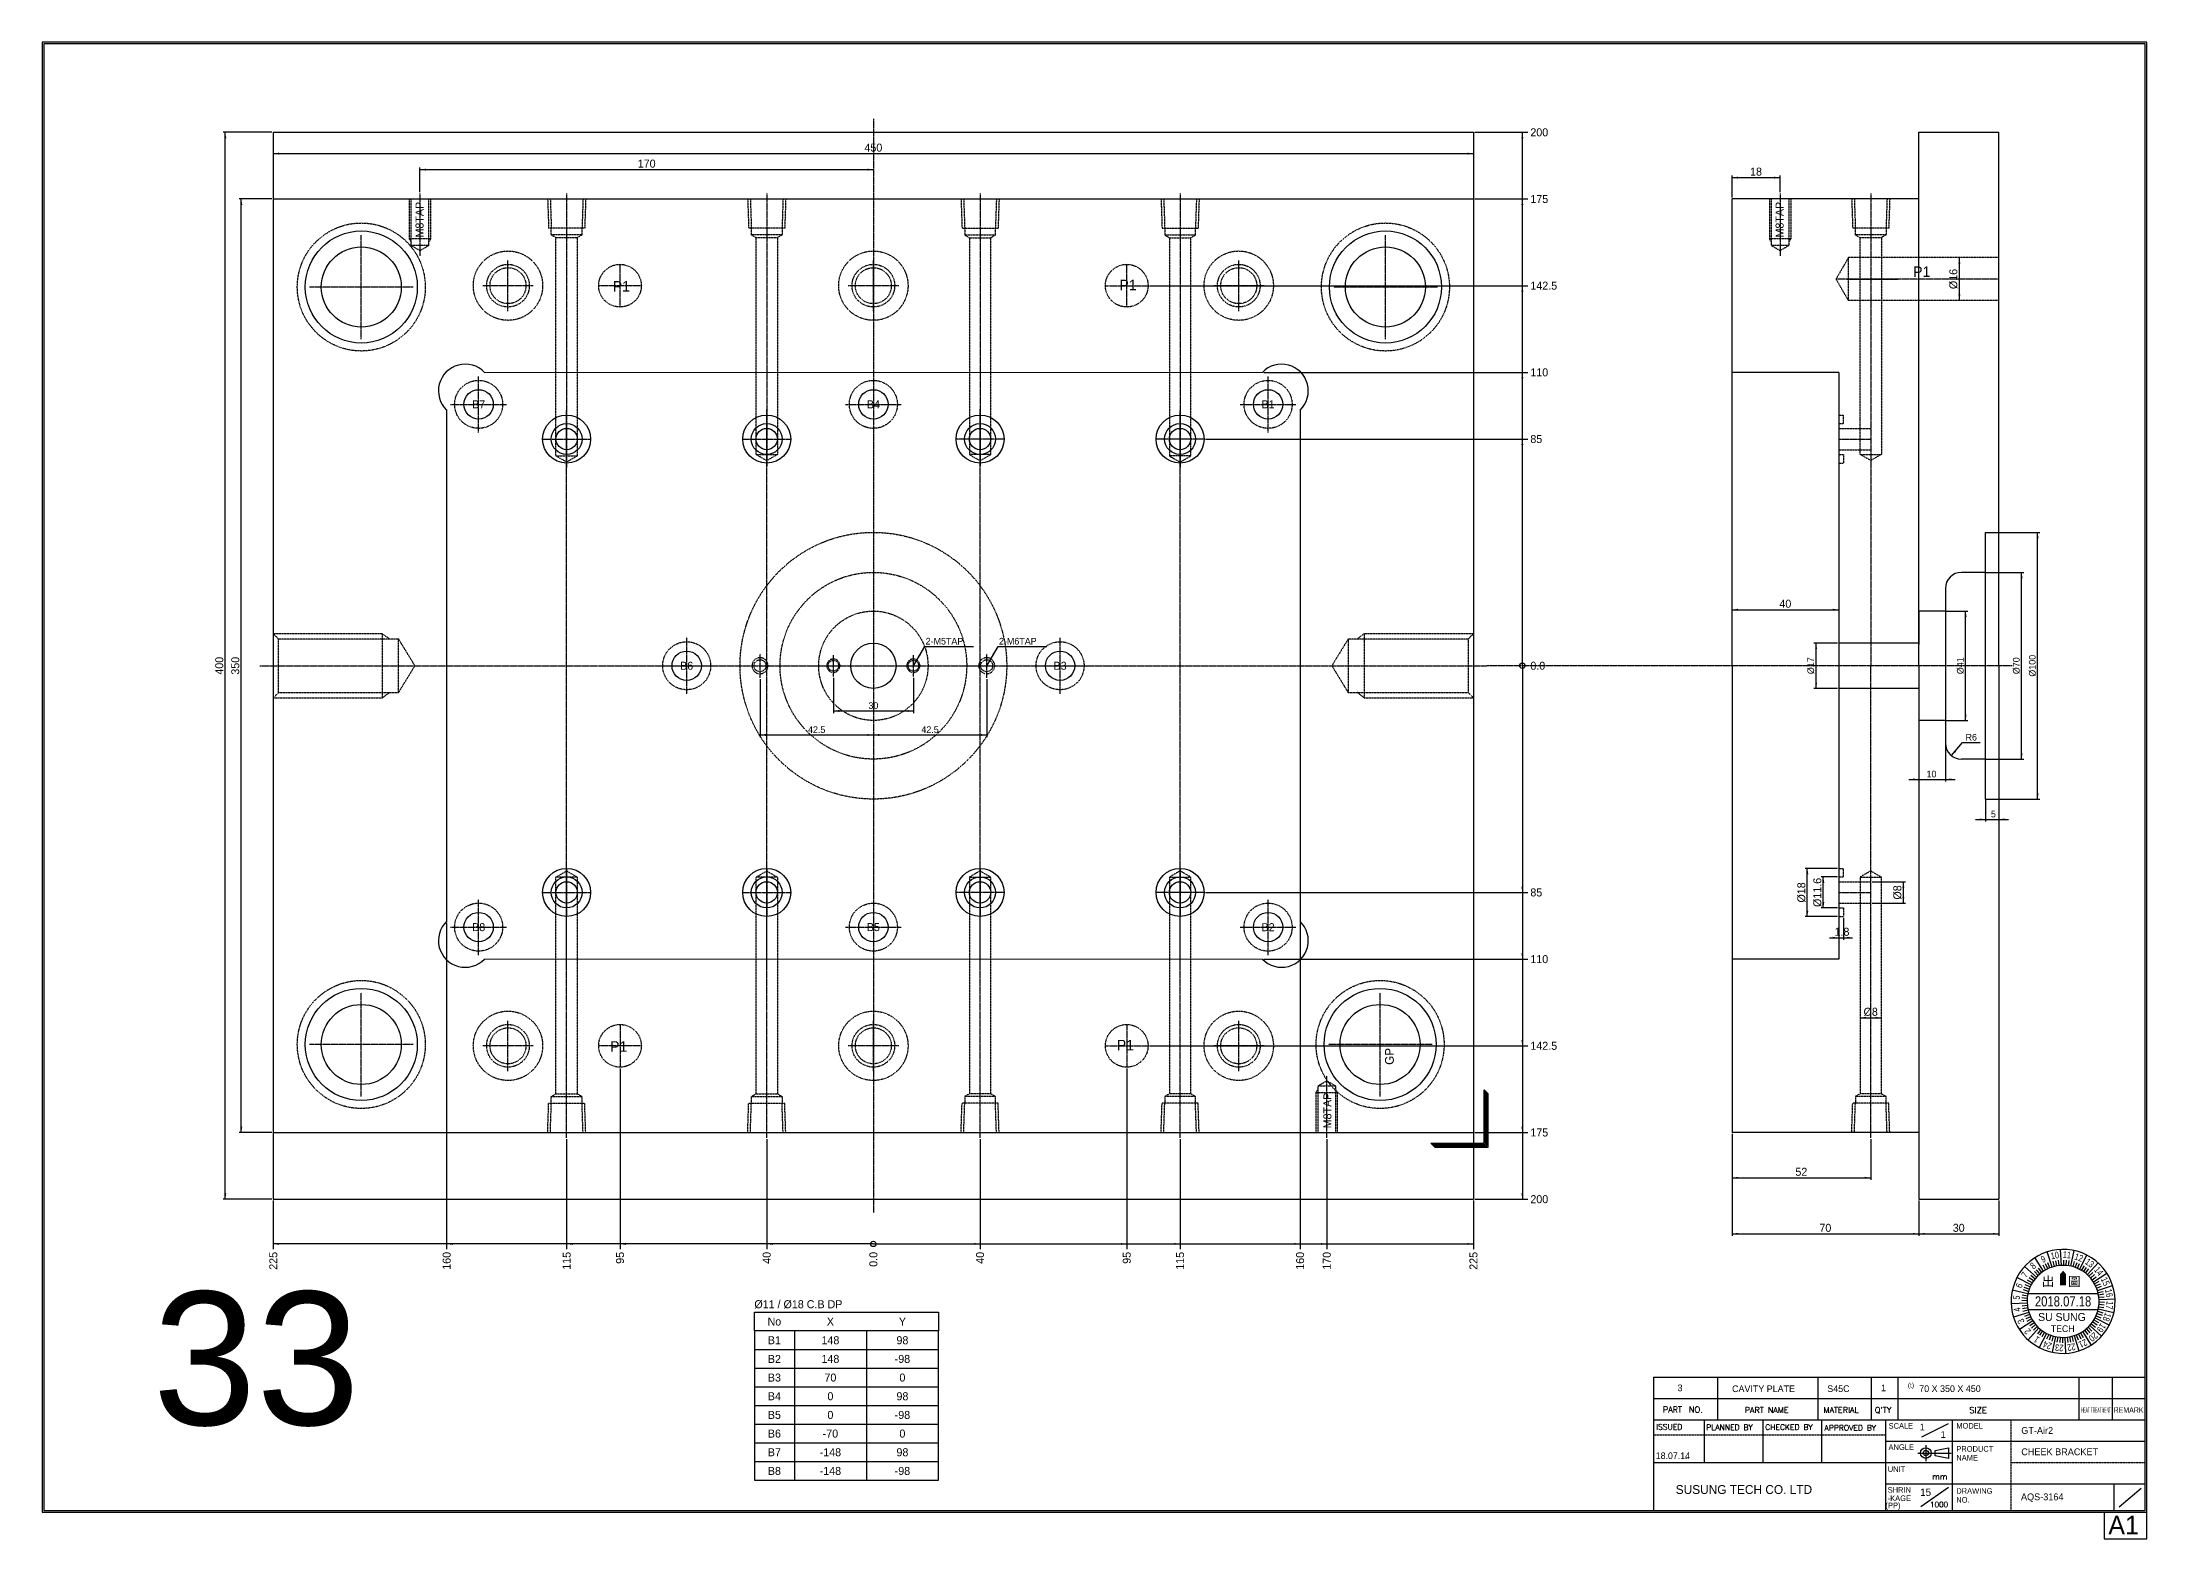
# Model space of a CAD drawing. Header units: millimetres. Extents: x 84 to 2539, y 150 to 1707.
# Drawn here: x 84 to 873, y 219 to 780 of the extents above; entities that cross this region are included whole.
import ezdxf
from ezdxf.enums import TextEntityAlignment as Align

# ---------------------------------------------------------------- set-up
doc = ezdxf.new("R2010")
doc.units = ezdxf.units.MM
doc.header["$LTSCALE"] = 0.3
for name, pattern in [('CEN10', [1.36, 1, -0.13, 0.1, -0.13]), ('CEN20', [2.36, 2, -0.13, 0.1, -0.13]), ('DOT2', [0.125, 0, -0.125]), ('HID2', [0.3, 0.2, -0.1]), ('HID3', [0.43, 0.3, -0.13])]:
    doc.linetypes.add(name, pattern=pattern)
for name, color, linetype in [('1', 30, 'CEN10'), ('2', 43, 'HID3'), ('4', 133, 'Continuous'), ('5', 3, 'Continuous'), ('6', 252, 'Continuous'), ('ARROW', 254, 'Continuous'), ('base', 133, 'Continuous'), ('CB', 133, 'Continuous'), ('DIMENSION', 255, 'Continuous'), ('DIMLINE', 251, 'Continuous'), ('L1', 31, 'Continuous'), ('TABLE', 252, 'Continuous'), ('TABLE-N', 255, 'Continuous'), ('TABLE-T', 255, 'Continuous'), ('TAP-PH', 43, 'HID2'), ('TAP-S', 43, 'HID2'), ('TEXT', 133, 'Continuous'), ('WLINE', 105, 'HID3'), ('WTANK-P', 43, 'Continuous')]:
    doc.layers.add(name, color=color, linetype=linetype)
doc.layers.add('외형선', color=4, linetype='Continuous', lineweight=50)
doc.styles.add('BIGFONT', font='romank', dxfattribs={"bigfont": 'bigfont'})
doc.styles.add('HAN', font='ROMANK', dxfattribs={"bigfont": 'tbhan'})
doc.styles.add('K', font='romank.shx', dxfattribs={"bigfont": 'ciwhhs.shx'})
doc.styles.add('KK', font='')
doc.styles.add('ROMANS', font='romans')
doc.styles.get("Standard").update_dxf_attribs({"font": 'arial.ttf'})
doc.styles.add('USER1', font='ROMANK.shx')
doc.styles.add('돋움', font='', dxfattribs={"width": 0.85})
doc.styles.get('KK').set_extended_font_data('Gulim')
doc.styles.get('돋움').set_extended_font_data('Dotum')

# ---------------------------------------------------------------- blocks, each defined once
blk = doc.blocks.new('bicon')
at = {"color": 0}
for p, q in [((4, 16), (4, -4)), ((4, 16), (5.5, 14.5)), ((4.5, 15.5), (4.5, -4.5)), ((5, 15), (5, -5)), ((5.5, 14.5), (5.5, -5.5)), ((4, -4), (-16, -4)), ((-16, -4), (-14.5, -5.5)), ((4.5, -4.5), (-15.5, -4.5)), ((5, -5), (-15, -5)), ((5.5, -5.5), (-14.5, -5.5))]:
    blk.add_line(p, q, dxfattribs=at)
blk = doc.blocks.new('karrow')
at = {"layer": 'ARROW'}
blk.add_hatch(color=256, dxfattribs=at).paths.add_polyline_path([(-1, 0.17), (-1, -0.17), (0, 0)])
blk = doc.blocks.new('ST-A1')
at = {"layer": 'L1'}
for p, q in [((788.6, 550.6), (-0.6, 550.6)), ((-0.6, 550.6), (-0.6, -0.6)), ((788, 550), (0, 550)), ((0, 550), (0, 0)), ((788, 0), (788, 550)), ((788.6, -10.6), (788.6, 550.6)), ((603.6, 50), (788, 50)), ((603.6, 50), (603.6, 0)), ((627.6, 50), (627.6, 34.3)), ((665.23, 50), (665.23, 34.3)), ((685.23, 50), (685.23, 34.3)), ((695.23, 50), (695.23, 34.3)), ((763.12, 50), (763.12, 34)), ((775.6, 50), (775.6, 34)), ((788, 0), (788, 50)), ((603.6, 42), (788, 42)), ((603.6, 34), (788, 34)), ((622.6, 34), (622.6, 18)), ((644.6, 34), (644.6, 18)), ((666.6, 34), (666.6, 18)), ((690.6, 34), (690.6, 0)), ((714.1, 32.5), (704.1, 27.5)), ((715.6, 34), (715.6, 0)), ((690.6, 26), (788, 26)), ((690.6, 26), (788, 26)), ((705.73, 24.59), (705.73, 18.59)), ((603.6, 18), (690.6, 18)), ((690.6, 18), (715.6, 18)), ((702.73, 21.59), (715.23, 21.59)), ((709.23, 22.59), (714.23, 23.59)), ((709.23, 20.59), (709.23, 22.59)), ((714.23, 19.59), (709.23, 20.59)), ((714.23, 23.59), (714.23, 19.59)), ((690.6, 10), (788, 10)), ((714.16, 8.72), (703.89, 1.44)), ((776.26, 10), (776.26, 0)), ((778.19, 1.42), (786.41, 8.43)), ((0, 0), (788, 0)), ((603.6, 0), (788, 0)), ((-0.6, -0.6), (788.6, -0.6)), ((772.56, -0.6), (772.56, -10.6)), ((772.56, -10.6), (788.6, -10.6))]:
    blk.add_line(p, q, dxfattribs=at)
at = {"layer": 'L1', "linetype": 'DOT2'}
for p, q in [((737.6, 34), (737.6, 0)), ((603.6, 28.41), (690.6, 28.41)), ((737.6, 18), (788, 18))]:
    blk.add_line(p, q, dxfattribs=at)
at = {"layer": 'L1'}
for radius in [2, 1]:
    blk.add_circle((705.73, 21.59), radius, dxfattribs=at)
for s, height, style, p in [('ISSUED', 2.09, 'ROMANS', (604.57, 30.35)), ('PART', 2.195, 'ROMANS', (607.14, 36.79)), ('NO.', 2.31, 'ROMANS', (616.8, 36.74)), ('PLANNED BY', 2.09, 'ROMANS', (623.36, 30.18)), ('PART NAME', 2.195, 'ROMANS', (637.81, 36.61)), ('CHECKED BY', 2.09, 'ROMANS', (645.47, 30.26)), ('MATERIAL', 2.195, 'ROMANS', (667.32, 36.63)), ('APPROVED BY', 2.09, 'ROMANS', (667.7, 30.01)), ("Q'TY", 2.195, 'ROMANS', (686.59, 36.62)), ('SCALE', 2.1, 'USER1', (691.75, 30.73)), ('MODEL', 2.1, 'USER1', (717.13, 30.78)), ('SIZE', 2.31, 'ROMANS', (721.98, 36.52)), ('ANGLE', 2.1, 'USER1', (691.72, 22.77)), ('PRODUCT', 2.1, 'USER1', (717.14, 22.1)), ('UNIT', 2.1, 'USER1', (691.42, 14.53)), ('NAME', 2.1, 'USER1', (717.14, 18.79)), ('SHRIN', 2.1, 'USER1', (691.42, 6.71)), ('mm', 2.2, 'ROMANS', (708.14, 11.66)), ('DRAWING', 2.1, 'USER1', (717.13, 6.32)), ('-KAGE', 2.1, 'USER1', (691.42, 3.59)), ('1000', 2, 'ROMANS', (707.24, 1.27)), ('NO.', 2.1, 'USER1', (717.13, 3)), ('A1', 7, 'USER1', (774.16, -8.93))]:
    blk.add_text(s, height=height, dxfattribs=dict(at, style=style)).set_placement(p)
at = {"layer": 'L1', "style": 'USER1'}
for s, width, p, p2 in [('HEAT TREATMENT', 0.404601, (763.92, 36.68), (775.13, 36.68)), ('REMARK', 0.926236, (776.13, 36.68), (787.34, 36.68))]:
    blk.add_text(s, height=2.1, dxfattribs=dict(at, width=width)).set_placement(p, p2, align=Align.FIT)
at = {"layer": 'L1', "width": 2.57645}
blk.add_text('    .  .', height=2, dxfattribs=at).set_placement((600.93, 19.3), (616.93, 19.3), align=Align.FIT)
blk = doc.blocks.new('CGN')
at = {"layer": '4'}
for p, q in [((-7.3, 5.35), (-10.55, 10.4)), ((-5.76, 6.21), (-6.61, 8.02)), ((-4.12, 6.86), (-5.94, 12.57)), ((-4.95, 6.56), (-5.68, 8.42)), ((-3.27, 7.1), (-3.75, 9.04)), ((-2.4, 7.28), (-2.76, 9.25)), ((-1.53, 7.41), (-1.75, 9.4)), ((-0.65, 7.48), (-0.94, 13.48)), ((0.24, 7.5), (0.27, 9.5)), ((1.12, 7.45), (1.28, 9.45)), ((2, 7.35), (2.29, 9.33)), ((2.86, 7.19), (4.14, 13.06)), ((3.72, 6.98), (4.27, 8.9)), ((4.56, 6.71), (5.24, 8.59)), ((5.38, 6.38), (6.18, 8.21)), ((6.18, 6), (8.93, 11.34)), ((9.08, 3.99), (13.11, 8.43)), ((-12, 0.18), (-17.34, 2.93)), ((-9.99, 3.08), (-14.43, 7.11)), ((-12.38, -0.62), (-14.21, 0.18)), ((-11.57, 0.95), (-13.29, 1.98)), ((-11.09, 1.69), (-12.74, 2.83)), ((-10.57, 2.4), (-12.13, 3.65)), ((-9.38, 3.71), (-10.77, 5.15)), ((-8.72, 4.3), (-10.01, 5.83)), ((-8.03, 4.85), (-9.22, 6.46)), ((-6.54, 5.81), (-7.51, 7.56)), ((6.95, 5.57), (7.98, 7.29)), ((7.69, 5.09), (8.83, 6.74)), ((8.4, 4.57), (9.65, 6.13)), ((9.71, 3.38), (11.15, 4.77)), ((10.3, 2.72), (11.83, 4.01)), ((10.85, 2.03), (12.46, 3.22)), ((11.35, 1.3), (16.4, 4.55)), ((11.81, 0.54), (13.56, 1.51)), ((12.21, -0.24), (14.02, 0.61)), ((-13.48, -6.65), (-19.48, -6.94)), ((-13.19, -3.14), (-19.06, -1.86)), ((-13.5, -5.76), (-15.5, -5.73)), ((-13.45, -4.88), (-15.45, -4.72)), ((-13.41, -7.53), (-15.4, -7.75)), ((-13.35, -4), (-15.33, -3.71)), ((-12.98, -2.28), (-14.9, -1.73)), ((-12.71, -1.44), (-14.59, -0.76)), ((-12.89, -3), (12.89, -3)), ((12.56, -1.05), (14.42, -0.32)), ((12.86, -1.88), (18.57, -0.06)), ((13.1, -2.73), (15.04, -2.25)), ((13.28, -3.6), (15.25, -3.24)), ((13.41, -4.47), (15.4, -4.25)), ((13.45, -7.12), (15.45, -7.28)), ((13.48, -5.35), (19.48, -5.06)), ((13.5, -6.24), (15.5, -6.27)), ((-12.86, -10.12), (-18.57, -11.94)), ((-11.35, -13.3), (-16.4, -16.55)), ((-13.28, -8.4), (-15.25, -8.76)), ((-13.1, -9.27), (-15.04, -9.75)), ((-12.56, -10.95), (-14.42, -11.68)), ((-12.21, -11.76), (-14.02, -12.61)), ((-11.81, -12.54), (-13.56, -13.51)), ((-12.89, -9), (12.89, -9)), ((-10.85, -14.03), (-12.46, -15.22)), ((-10.3, -14.72), (-11.83, -16.01)), ((-9.71, -15.38), (-11.15, -16.77)), ((9.38, -15.71), (10.77, -17.15)), ((9.99, -15.08), (14.43, -19.11)), ((10.57, -14.4), (12.13, -15.65)), ((11.09, -13.69), (12.74, -14.83)), ((11.57, -12.95), (13.29, -13.98)), ((12, -12.18), (17.34, -14.93)), ((12.38, -11.38), (14.21, -12.18)), ((12.71, -10.56), (14.59, -11.24)), ((12.98, -9.72), (14.9, -10.27)), ((13.19, -8.86), (19.06, -10.14)), ((13.35, -8), (15.33, -8.29)), ((-9.08, -15.99), (-13.11, -20.43)), ((-8.4, -16.57), (-9.65, -18.13)), ((-6.18, -18), (-8.93, -23.34)), ((-7.69, -17.09), (-8.83, -18.74)), ((-6.95, -17.57), (-7.98, -19.29)), ((-5.38, -18.38), (-6.18, -20.21)), ((-4.56, -18.71), (-5.24, -20.59)), ((-3.72, -18.98), (-4.27, -20.9)), ((-2.86, -19.19), (-4.14, -25.06)), ((-2, -19.35), (-2.29, -21.33)), ((-1.12, -19.45), (-1.28, -21.45)), ((-0.24, -19.5), (-0.27, -21.5)), ((0.65, -19.48), (0.94, -25.48)), ((1.53, -19.41), (1.75, -21.4)), ((2.4, -19.28), (2.76, -21.25)), ((3.27, -19.1), (3.75, -21.04)), ((4.12, -18.86), (5.94, -24.57)), ((4.95, -18.56), (5.68, -20.42)), ((5.76, -18.21), (6.61, -20.02)), ((6.54, -17.81), (7.51, -19.56)), ((7.3, -17.35), (10.55, -22.4)), ((8.03, -16.85), (9.22, -18.46)), ((8.72, -16.3), (10.01, -17.83))]:
    blk.add_line(p, q, dxfattribs=at)
blk.add_lwpolyline([(0, 0, 2.2, 2.2, 0), (0, 2.75, 4.65, 0, 0), (0, 5.5, 0, 0, 0)], format="xyseb", dxfattribs=at)
at = {"layer": 'DIMLINE'}
for radius, start, end in [(19.5, 332.75, 152.75), (19.5, 152.75, 332.75), (13.5, 152.75, 332.75), (13.5, 332.75, 152.75)]:
    blk.add_arc((0, -6), radius, start, end, dxfattribs=at)
at = {"layer": '2', "style": 'KK'}
for s, height, p in [('出    圖', 3.5, (-8.02, 1.47)), ('SU SUNG', 3, (-9.38, -11.87)), ('TECH', 2.5, (-4.61, -16.26))]:
    blk.add_text(s, height=height, dxfattribs=at).set_placement(p, align=Align.MIDDLE_LEFT)
at = {"layer": '4', "style": '돋움', "width": 0.85}
for s, rotation, p in [('8', 40.25, (-11.31, 7.36)), ('9', 25.25, (-7.46, 9.83)), ('10', 10.25, (-3.11, 11.22)), ('11', 355.25, (1.45, 11.44)), ('12', 340.25, (5.91, 10.47)), ('13', 325.25, (9.97, 8.38)), ('6', 70.25, (-16.47, -0.09)), ('7', 55.25, (-14.38, 3.97)), ('14', 310.25, (13.36, 5.31)), ('15', 295.25, (15.83, 1.46)), ('5', 85.25, (-17.44, -4.55)), ('16', 280.25, (17.22, -2.89)), ('17', 265.25, (17.44, -7.45)), ('4', 100.25, (-17.22, -9.11)), ('3', 115.25, (-15.83, -13.46)), ('19', 235.25, (14.38, -15.97)), ('18', 250.25, (16.47, -11.91)), ('2', 130.25, (-13.36, -17.31)), ('1', 145.25, (-9.97, -20.38)), ('24', 160.25, (-5.91, -22.47)), ('23', 175.25, (-1.45, -23.44)), ('22', 190.25, (3.11, -23.22)), ('21', 205.25, (7.46, -21.83)), ('20', 220.25, (11.31, -19.36))]:
    blk.add_text(s, height=2.5, rotation=rotation, dxfattribs=at).set_placement(p, align=Align.MIDDLE)
at = {"layer": '6', "style": '돋움', "width": 0.85}
blk.add_text('2018.07.18', height=3.8, dxfattribs=at).set_placement((0, -6), align=Align.MIDDLE)

msp = doc.modelspace()

# ---------------------------------------------------------------- linework, layer by layer
at = {"layer": '1'}
for p, q in [((300.36, 681.03), (300.36, 697.03)), ((490.36, 681.03), (490.36, 697.03)), ((308.36, 689.03), (292.36, 689.03)), ((482.36, 689.03), (498.36, 689.03)), ((817.31, 691.53), (756.31, 691.53)), ((757.31, 631.53), (769.31, 631.53)), ((757.31, 461.53), (769.31, 461.53)), ((300.36, 412.03), (300.36, 396.03)), ((490.36, 412.03), (490.36, 396.03)), ((308.36, 404.03), (292.36, 404.03)), ((482.36, 404.03), (498.36, 404.03))]:
    msp.add_line(p, q, dxfattribs=at)
at = {"layer": '2'}
for p, q in [((760.93, 699.53), (756.31, 691.53)), ((817.31, 699.53), (760.93, 699.53)), ((760.93, 683.53), (760.93, 699.53)), ((760.93, 683.53), (756.31, 691.53)), ((817.31, 683.53), (760.93, 683.53))]:
    msp.add_line(p, q, dxfattribs=at)
for centre, radius in [((258.36, 689.03), 13), ((300.36, 689.03), 8), ((395.36, 689.03), 13), ((490.36, 689.03), 8), ((532.36, 689.03), 13), ((395.36, 546.53), 50), ((395.36, 546.53), 35), ((395.36, 546.53), 20.5), ((258.36, 404.03), 13), ((300.36, 404.03), 8), ((395.36, 404.03), 13), ((490.36, 404.03), 8), ((532.36, 404.03), 13)]:
    msp.add_circle(centre, radius, dxfattribs=at)
at = {"layer": '4', "lineweight": 18}
for p, q in [((541.22, 656.53), (249.5, 656.53)), ((541.22, 436.53), (249.5, 436.53))]:
    msp.add_line(p, q, dxfattribs=at)
at = {"layer": '4'}
for p, q in [((757.31, 656.53), (717.31, 656.53)), ((235.36, 642.39), (235.36, 450.67)), ((555.36, 642.39), (555.36, 450.67)), ((812.31, 496.53), (812.31, 596.53)), ((812.31, 596.53), (817.31, 596.53)), ((812.31, 581.53), (803.31, 581.53)), ((797.31, 575.53), (797.31, 517.53)), ((797.31, 567.03), (787.31, 567.03)), ((787.31, 555.03), (757.31, 555.03)), ((787.31, 538.03), (757.31, 538.03)), ((797.31, 526.03), (787.31, 526.03)), ((812.31, 511.53), (803.31, 511.53)), ((812.31, 496.53), (817.31, 496.53)), ((757.31, 436.53), (717.31, 436.53))]:
    msp.add_line(p, q, dxfattribs=at)
msp.add_circle((395.36, 546.53), 8.5, dxfattribs=at)
for centre, radius, start, end in [((242.29, 649.6), 10, 43.86525, 226.13475), ((548.43, 649.6), 10, 313.86525, 136.13475), ((803.31, 575.53), 6, 90, 180), ((803.31, 517.53), 6, 180, 270), ((242.29, 443.46), 10, 133.86525, 316.13475), ((548.43, 443.46), 10, 223.86525, 46.13475)]:
    msp.add_arc(centre, radius, start, end, dxfattribs=at)
at = {"layer": 'ARROW'}
for centre in [(638.7, 546.53), (395.36, 329.75)]:
    msp.add_circle(centre, 1, dxfattribs=at)
at = {"layer": 'base', "color": 30, "linetype": 'CEN10'}
for p, q in [((395.36, 751.53), (395.36, 341.53)), ((203.36, 669.03), (203.36, 708.03)), ((587.36, 669.03), (587.36, 708.03)), ((258.36, 679.53), (258.36, 698.53)), ((395.36, 679.53), (395.36, 698.53)), ((532.36, 679.53), (532.36, 698.53)), ((222.86, 688.53), (183.86, 688.53)), ((267.86, 689.03), (248.86, 689.03)), ((404.86, 689.03), (385.86, 689.03)), ((541.86, 689.03), (522.86, 689.03)), ((606.86, 688.53), (567.86, 688.53)), ((165.36, 546.53), (625.36, 546.53)), ((822.31, 546.53), (625.36, 546.53)), ((203.36, 385.03), (203.36, 424.03)), ((585.36, 385.03), (585.36, 424.03)), ((258.36, 394.53), (258.36, 413.53)), ((395.36, 394.53), (395.36, 413.53)), ((532.36, 394.53), (532.36, 413.53)), ((222.86, 404.53), (183.86, 404.53)), ((267.86, 404.03), (248.86, 404.03)), ((404.86, 404.03), (385.86, 404.03)), ((541.86, 404.03), (522.86, 404.03)), ((604.86, 404.53), (565.86, 404.53))]:
    msp.add_line(p, q, dxfattribs=at)
at = {"layer": 'base'}
for p, q in [((170.36, 746.53), (620.36, 746.53)), ((170.36, 746.53), (170.36, 346.53)), ((620.36, 746.53), (620.36, 346.53)), ((787.31, 546.53), (787.31, 746.53)), ((787.31, 746.53), (817.31, 746.53)), ((817.31, 546.53), (817.31, 746.53)), ((170.36, 721.53), (620.36, 721.53)), ((717.31, 546.53), (717.31, 721.53)), ((787.31, 721.53), (717.31, 721.53)), ((787.31, 546.53), (787.31, 721.53)), ((757.31, 656.53), (757.31, 436.53)), ((787.31, 567.03), (787.31, 554.53)), ((717.31, 546.53), (717.31, 371.53)), ((787.31, 546.53), (787.31, 346.53)), ((787.31, 546.53), (787.31, 371.53)), ((817.31, 546.53), (817.31, 346.53)), ((787.31, 538.53), (787.31, 526.03)), ((170.36, 371.53), (620.36, 371.53)), ((787.31, 371.53), (717.31, 371.53)), ((170.36, 346.53), (620.36, 346.53)), ((787.31, 346.53), (817.31, 346.53))]:
    msp.add_line(p, q, dxfattribs=at)
at = {"layer": 'base', "color": 8, "linetype": 'HID2'}
for p, q in [((172.36, 556.53), (170.36, 558.53)), ((211.36, 558.53), (170.36, 558.53)), ((172.36, 536.53), (172.36, 556.53)), ((217.36, 556.53), (172.36, 556.53)), ((211.36, 534.53), (211.36, 558.53)), ((211.36, 558.53), (213.96, 556.53)), ((217.36, 536.53), (217.36, 556.53)), ((223.46, 546.53), (217.36, 556.53)), ((573.36, 556.53), (567.26, 546.53)), ((618.36, 556.53), (573.36, 556.53)), ((573.36, 556.53), (573.36, 536.53)), ((579.36, 558.53), (576.76, 556.53)), ((620.36, 558.53), (579.36, 558.53)), ((579.36, 558.53), (579.36, 534.53)), ((620.36, 558.53), (618.36, 556.53)), ((618.36, 556.53), (618.36, 536.53)), ((217.36, 536.53), (223.46, 546.53)), ((567.26, 546.53), (573.36, 536.53)), ((170.36, 534.53), (172.36, 536.53)), ((170.36, 534.53), (211.36, 534.53)), ((172.36, 536.53), (217.36, 536.53)), ((211.36, 534.53), (213.96, 536.53)), ((573.36, 536.53), (618.36, 536.53)), ((579.36, 534.53), (576.76, 536.53)), ((579.36, 534.53), (620.36, 534.53)), ((618.36, 536.53), (620.36, 534.53))]:
    msp.add_line(p, q, dxfattribs=at)
at = {"layer": 'base', "color": 8, "linetype": 'HID3'}
for centre in [(203.36, 688.53), (587.36, 688.53), (203.36, 404.53), (585.36, 404.53)]:
    msp.add_circle(centre, 24, dxfattribs=at)
at = {"layer": 'base'}
for centre, radius in [((203.36, 688.53), 21), ((203.36, 688.53), 15), ((587.36, 688.53), 21), ((587.36, 688.53), 15), ((203.36, 404.53), 21), ((203.36, 404.53), 15), ((585.36, 404.53), 21), ((585.36, 404.53), 15)]:
    msp.add_circle(centre, radius, dxfattribs=at)
at = {"layer": 'base', "color": 8, "linetype": 'HID2'}
for centre, radius in [((258.36, 689.03), 8), ((258.36, 689.03), 6.75), ((395.36, 689.03), 8), ((395.36, 689.03), 6.75), ((532.36, 689.03), 8), ((532.36, 689.03), 6.75), ((258.36, 404.03), 8), ((258.36, 404.03), 6.75), ((395.36, 404.03), 8), ((395.36, 404.03), 6.75), ((532.36, 404.03), 8), ((532.36, 404.03), 6.75)]:
    msp.add_circle(centre, radius, dxfattribs=at)
at = {"layer": 'CB', "color": 1, "linetype": 'CEN10'}
for p, q in [((247.36, 634.03), (247.36, 655.03)), ((543.36, 634.03), (543.36, 655.03)), ((236.86, 644.53), (257.86, 644.53)), ((384.86, 644.53), (405.86, 644.53)), ((532.86, 644.53), (553.86, 644.53)), ((325.36, 536.03), (325.36, 557.03)), ((465.36, 536.03), (465.36, 557.03)), ((314.86, 546.53), (335.86, 546.53)), ((454.86, 546.53), (475.86, 546.53)), ((247.36, 438.03), (247.36, 459.03)), ((543.36, 438.03), (543.36, 459.03)), ((236.86, 448.53), (257.86, 448.53)), ((384.86, 448.53), (405.86, 448.53)), ((532.86, 448.53), (553.86, 448.53))]:
    msp.add_line(p, q, dxfattribs=at)
at = {"layer": 'CB', "color": 8, "linetype": 'HID2'}
for centre in [(247.36, 644.53), (395.36, 644.53), (543.36, 644.53), (325.36, 546.53), (465.36, 546.53), (247.36, 448.53), (395.36, 448.53), (543.36, 448.53)]:
    msp.add_circle(centre, 9, dxfattribs=at)
at = {"layer": 'CB'}
for centre in [(247.36, 644.53), (395.36, 644.53), (543.36, 644.53), (325.36, 546.53), (465.36, 546.53), (247.36, 448.53), (395.36, 448.53), (543.36, 448.53)]:
    msp.add_circle(centre, 5.5, dxfattribs=at)
at = {"layer": 'DIMLINE'}
for p, q in [((169.86, 746.53), (151.56, 746.53)), ((152.36, 346.53), (152.36, 746.53)), ((620.86, 746.53), (640.7, 746.53)), ((638.7, 546.53), (638.7, 746.53)), ((170.36, 738.53), (620.36, 738.53)), ((225.36, 724.03), (225.36, 733.33)), ((225.36, 732.53), (395.36, 732.53)), ((717.31, 722.03), (717.31, 730.33)), ((717.31, 729.53), (735.31, 729.53)), ((735.31, 724.03), (735.31, 730.33)), ((169.86, 721.53), (157.56, 721.53)), ((158.36, 371.53), (158.36, 721.53)), ((620.86, 721.53), (640.7, 721.53)), ((802.55, 683.53), (802.55, 699.53)), ((498.86, 689.03), (640.7, 689.03)), ((541.72, 656.53), (640.7, 656.53)), ((519.86, 631.53), (640.7, 631.53)), ((817.32, 596.53), (832.69, 596.53)), ((831.89, 496.53), (831.89, 596.53)), ((812.32, 581.53), (826.69, 581.53)), ((825.89, 511.53), (825.89, 581.53)), ((717.31, 567.53), (757.31, 567.53)), ((797.32, 567.03), (805.69, 567.03)), ((804.89, 526.03), (804.89, 567.03)), ((410.36, 546.53), (414.6, 553.72)), ((414.6, 553.72), (432.87, 553.72)), ((437.86, 546.53), (442.1, 553.72)), ((442.1, 553.72), (460.37, 553.72)), ((756.81, 555.03), (748.05, 555.03)), ((748.85, 538.03), (748.85, 555.03)), ((638.7, 546.53), (638.7, 346.53)), ((352.86, 541.53), (352.86, 519.77)), ((380.36, 542.03), (380.36, 528.77)), ((410.36, 542.03), (410.36, 528.77)), ((437.86, 541.53), (437.86, 519.77)), ((756.81, 538.03), (748.05, 538.03)), ((380.36, 529.57), (410.36, 529.57)), ((797.32, 526.03), (805.69, 526.03)), ((352.86, 520.57), (395.36, 520.57)), ((395.36, 520.57), (437.86, 520.57)), ((797.31, 517.52), (797.31, 503.1)), ((799.6, 512.82), (803.74, 517.72)), ((803.74, 517.72), (810.39, 517.72)), ((812.32, 511.53), (826.69, 511.53)), ((783.61, 503.9), (801.01, 503.9)), ((812.31, 496.52), (812.31, 488.1)), ((817.32, 496.53), (832.69, 496.53)), ((808.61, 488.9), (821.01, 488.9)), ((756.81, 470.53), (744.75, 470.53)), ((745.55, 452.53), (745.55, 470.53)), ((756.81, 467.33), (750.75, 467.33)), ((751.55, 455.73), (751.55, 467.33)), ((519.86, 461.53), (640.7, 461.53)), ((769.81, 465.53), (782.35, 465.53)), ((781.55, 457.53), (781.55, 465.53)), ((235.36, 450.17), (235.36, 327.75)), ((555.36, 450.17), (555.36, 327.75)), ((756.81, 452.53), (744.75, 452.53)), ((756.81, 455.73), (750.75, 455.73)), ((759.11, 452.03), (759.11, 443.73)), ((769.81, 457.53), (782.35, 457.53)), ((753.91, 444.53), (762.51, 444.53)), ((541.72, 436.53), (640.7, 436.53)), ((765.31, 414.53), (773.31, 414.53)), ((498.86, 404.03), (640.7, 404.03)), ((300.36, 395.53), (300.36, 327.75)), ((490.36, 395.53), (490.36, 327.75)), ((169.86, 371.53), (157.56, 371.53)), ((620.86, 371.53), (640.7, 371.53)), ((717.31, 371.03), (717.31, 332.73)), ((717.31, 371.03), (717.31, 353.73)), ((280.36, 369.03), (280.36, 327.75)), ((355.36, 369.03), (355.36, 327.75)), ((435.36, 369.03), (435.36, 327.75)), ((510.36, 369.03), (510.36, 327.75)), ((565.36, 369.03), (565.36, 327.75)), ((769.31, 369.03), (769.31, 353.73)), ((717.31, 354.53), (769.31, 354.53)), ((169.86, 346.53), (151.56, 346.53)), ((170.36, 346.03), (170.36, 327.75)), ((620.36, 346.03), (620.36, 327.75)), ((620.86, 346.53), (640.7, 346.53)), ((787.31, 346.03), (787.31, 332.73)), ((787.31, 346.03), (787.31, 332.73)), ((817.31, 346.03), (817.31, 332.73)), ((717.31, 333.53), (787.31, 333.53)), ((787.31, 333.53), (817.31, 333.53)), ((395.36, 329.75), (170.36, 329.75)), ((395.36, 329.75), (620.36, 329.75))]:
    msp.add_line(p, q, dxfattribs=at)
at = {"layer": 'TABLE'}
for p, q in [((365.75, 297.14), (365.75, 290.14)), ((392.75, 297.14), (392.75, 290.14)), ((365.75, 290.14), (365.75, 283.14)), ((392.75, 290.14), (392.75, 283.14)), ((365.75, 283.14), (365.75, 276.14)), ((392.75, 283.14), (392.75, 276.14)), ((365.75, 276.14), (365.75, 269.14)), ((365.75, 269.14), (365.75, 262.14)), ((392.75, 276.14), (392.75, 269.14)), ((392.75, 269.14), (392.75, 262.14)), ((365.75, 262.14), (365.75, 255.14)), ((392.75, 262.14), (392.75, 255.14)), ((365.75, 255.14), (365.75, 248.14)), ((392.75, 255.14), (392.75, 248.14)), ((365.75, 248.14), (365.75, 241.14)), ((392.75, 248.14), (392.75, 241.14))]:
    msp.add_line(p, q, dxfattribs=at)
for points in [[(350.75, 304.14), (419.75, 304.14), (419.75, 297.14), (350.75, 297.14), (350.75, 304.14)], [(350.75, 297.14), (350.75, 290.14), (419.75, 290.14), (419.75, 297.14)], [(350.75, 290.14), (350.75, 283.14), (419.75, 283.14), (419.75, 290.14)], [(350.75, 283.14), (350.75, 276.14), (419.75, 276.14), (419.75, 283.14)], [(350.75, 276.14), (350.75, 269.14), (419.75, 269.14), (419.75, 276.14)], [(350.75, 269.14), (350.75, 262.14), (419.75, 262.14), (419.75, 269.14)], [(350.75, 262.14), (350.75, 255.14), (419.75, 255.14), (419.75, 262.14)], [(350.75, 255.14), (350.75, 248.14), (419.75, 248.14), (419.75, 255.14)], [(350.75, 248.14), (350.75, 241.14), (419.75, 241.14), (419.75, 248.14)]]:
    msp.add_lwpolyline(points, dxfattribs=at)
at = {"layer": 'TAP-PH', "color": 30, "linetype": 'CEN10'}
for p, q in [((348.36, 546.53), (357.36, 546.53)), ((352.86, 542.03), (352.86, 551.03)), ((373.36, 546.53), (384.36, 546.53)), ((380.36, 542.53), (380.36, 550.53)), ((406.36, 546.53), (414.36, 546.53)), ((410.36, 542.53), (410.36, 550.53)), ((433.36, 546.53), (442.36, 546.53)), ((437.86, 542.03), (437.86, 551.03))]:
    msp.add_line(p, q, dxfattribs=at)
at = {"layer": 'TAP-PH'}
for centre, radius in [((352.86, 546.53), 2.25), ((380.36, 546.53), 2), ((410.36, 546.53), 2), ((437.86, 546.53), 2.25)]:
    msp.add_circle(centre, radius, dxfattribs=at)
for centre, radius in [((352.86, 546.53), 3), ((380.36, 546.53), 2.5), ((410.36, 546.53), 2.5), ((437.86, 546.53), 3)]:
    msp.add_arc(centre, radius, 270, 260, dxfattribs=at)
at = {"layer": 'TAP-S'}
for p, q in [((221.36, 721.53), (221.36, 706.53)), ((229.36, 721.53), (229.36, 706.53)), ((731.31, 721.53), (731.31, 706.53)), ((739.31, 721.53), (739.31, 706.53)), ((229.36, 706.53), (221.36, 706.53)), ((221.36, 706.53), (222.11, 705.23)), ((229.36, 706.53), (228.61, 705.23)), ((739.31, 706.53), (731.31, 706.53)), ((731.31, 706.53), (732.06, 705.23)), ((739.31, 706.53), (738.56, 705.23)), ((561.36, 386.53), (562.11, 387.83)), ((569.36, 386.53), (568.61, 387.83)), ((561.36, 371.53), (561.36, 386.53)), ((561.36, 386.53), (569.36, 386.53)), ((569.36, 371.53), (569.36, 386.53))]:
    msp.add_line(p, q, dxfattribs=at)
at = {"layer": 'TAP-S', "color": 30, "linetype": 'CEN10'}
for p, q in [((225.36, 723.53), (225.36, 700.13)), ((735.31, 723.53), (735.31, 700.13)), ((760.31, 691.53), (779.61, 691.53)), ((565.36, 369.53), (565.36, 392.93))]:
    msp.add_line(p, q, dxfattribs=at)
at = {"layer": 'TAP-S'}
for points in [[(228.61, 721.53), (228.61, 704.03), (222.11, 704.03), (222.11, 721.53)], [(738.56, 721.53), (738.56, 704.03), (732.06, 704.03), (732.06, 721.53)], [(228.61, 704.03), (225.36, 702.13), (222.11, 704.03)], [(738.56, 704.03), (735.31, 702.13), (732.06, 704.03)], [(562.11, 389.03), (565.36, 390.93), (568.61, 389.03)], [(562.11, 371.53), (562.11, 389.03), (568.61, 389.03), (568.61, 371.53)]]:
    msp.add_lwpolyline(points, dxfattribs=at)
at = {"layer": 'WLINE'}
for p, q in [((273.23, 721.53), (273.61, 710.53)), ((274.23, 721.53), (274.61, 710.53)), ((286.5, 721.53), (286.11, 710.53)), ((287.5, 721.53), (287.11, 710.53)), ((348.23, 721.53), (348.61, 710.53)), ((349.23, 721.53), (349.61, 710.53)), ((361.5, 721.53), (361.11, 710.53)), ((362.5, 721.53), (362.11, 710.53)), ((428.23, 721.53), (428.61, 710.53)), ((429.23, 721.53), (429.61, 710.53)), ((441.5, 721.53), (441.11, 710.53)), ((442.5, 721.53), (442.11, 710.53)), ((503.23, 721.53), (503.61, 710.53)), ((504.23, 721.53), (504.61, 710.53)), ((516.5, 721.53), (516.11, 710.53)), ((517.5, 721.53), (517.11, 710.53)), ((762.18, 721.53), (762.56, 710.53)), ((763.18, 721.53), (763.56, 710.53)), ((775.44, 721.53), (775.06, 710.53)), ((776.44, 721.53), (776.06, 710.53)), ((287.11, 710.53), (273.61, 710.53)), ((274.61, 708.03), (274.61, 710.53)), ((286.11, 710.53), (286.11, 708.03)), ((362.11, 710.53), (348.61, 710.53)), ((349.61, 708.03), (349.61, 710.53)), ((361.11, 710.53), (361.11, 708.03)), ((428.61, 710.53), (442.11, 710.53)), ((429.61, 710.53), (429.61, 708.03)), ((441.11, 708.03), (441.11, 710.53)), ((503.61, 710.53), (517.11, 710.53)), ((504.61, 710.53), (504.61, 708.03)), ((516.11, 708.03), (516.11, 710.53)), ((776.06, 710.53), (762.56, 710.53)), ((763.56, 708.03), (763.56, 710.53)), ((775.06, 710.53), (775.06, 708.03)), ((286.11, 708.03), (274.61, 708.03)), ((276.36, 707.02), (274.61, 708.03)), ((284.36, 707.02), (276.36, 707.02)), ((276.36, 625.18), (276.36, 707.02)), ((286.11, 708.03), (284.36, 707.02)), ((284.36, 707.02), (284.36, 625.18)), ((361.11, 708.03), (349.61, 708.03)), ((351.36, 707.02), (349.61, 708.03)), ((359.36, 707.02), (351.36, 707.02)), ((351.36, 625.71), (351.36, 707.02)), ((361.11, 708.03), (359.36, 707.02)), ((359.36, 707.02), (359.36, 625.71)), ((429.61, 708.03), (441.11, 708.03)), ((429.61, 708.03), (431.36, 707.02)), ((431.36, 707.02), (439.36, 707.02)), ((431.36, 707.02), (431.36, 625.71)), ((439.36, 707.02), (441.11, 708.03)), ((439.36, 625.71), (439.36, 707.02)), ((504.61, 708.03), (516.11, 708.03)), ((504.61, 708.03), (506.36, 707.02)), ((506.36, 707.02), (514.36, 707.02)), ((506.36, 707.02), (506.36, 625.18)), ((514.36, 707.02), (516.11, 708.03)), ((514.36, 625.18), (514.36, 707.02)), ((775.06, 708.03), (763.56, 708.03)), ((765.31, 707.02), (763.56, 708.03)), ((773.31, 707.02), (765.31, 707.02)), ((765.31, 625.79), (765.31, 707.02)), ((775.06, 708.03), (773.31, 707.02)), ((773.31, 707.02), (773.31, 625.79)), ((757.31, 640.53), (759.11, 640.53)), ((759.11, 637.33), (759.11, 640.53)), ((757.31, 637.33), (759.11, 637.33)), ((757.31, 635.53), (769.31, 635.53)), ((757.31, 627.53), (769.31, 627.53)), ((757.31, 625.73), (759.11, 625.73)), ((759.11, 625.73), (759.11, 622.53)), ((757.31, 622.53), (759.11, 622.53)), ((276.36, 386.04), (276.36, 467.28)), ((284.36, 467.28), (284.36, 386.04)), ((351.36, 386.04), (351.36, 467.27)), ((359.36, 467.27), (359.36, 386.04)), ((431.36, 467.27), (431.36, 386.04)), ((439.36, 386.04), (439.36, 467.27)), ((506.36, 467.28), (506.36, 386.04)), ((514.36, 386.04), (514.36, 467.28)), ((757.31, 470.53), (759.11, 470.53)), ((757.31, 467.33), (759.11, 467.33)), ((759.11, 467.33), (759.11, 470.53)), ((765.31, 467.27), (765.31, 386.04)), ((773.31, 386.04), (773.31, 467.27)), ((757.31, 465.53), (769.31, 465.53)), ((757.31, 457.53), (769.31, 457.53)), ((757.31, 455.73), (759.11, 455.73)), ((757.31, 452.53), (759.11, 452.53)), ((759.11, 455.73), (759.11, 452.53)), ((273.23, 371.53), (273.61, 382.53)), ((273.61, 382.53), (287.11, 382.53)), ((274.23, 371.53), (274.61, 382.53)), ((274.61, 385.03), (276.36, 386.04)), ((274.61, 382.53), (274.61, 385.03)), ((274.61, 385.03), (286.11, 385.03)), ((276.36, 386.04), (284.36, 386.04)), ((284.36, 386.04), (286.11, 385.03)), ((286.11, 385.03), (286.11, 382.53)), ((286.5, 371.53), (286.11, 382.53)), ((287.5, 371.53), (287.11, 382.53)), ((348.23, 371.53), (348.61, 382.53)), ((348.61, 382.53), (362.11, 382.53)), ((349.23, 371.53), (349.61, 382.53)), ((349.61, 385.03), (351.36, 386.04)), ((349.61, 382.53), (349.61, 385.03)), ((349.61, 385.03), (361.11, 385.03)), ((351.36, 386.04), (359.36, 386.04)), ((359.36, 386.04), (361.11, 385.03)), ((361.11, 385.03), (361.11, 382.53)), ((361.5, 371.53), (361.11, 382.53)), ((362.5, 371.53), (362.11, 382.53)), ((428.23, 371.53), (428.61, 382.53)), ((442.11, 382.53), (428.61, 382.53)), ((429.23, 371.53), (429.61, 382.53)), ((431.36, 386.04), (429.61, 385.03)), ((441.11, 385.03), (429.61, 385.03)), ((429.61, 385.03), (429.61, 382.53)), ((439.36, 386.04), (431.36, 386.04)), ((441.11, 385.03), (439.36, 386.04)), ((441.11, 382.53), (441.11, 385.03)), ((441.5, 371.53), (441.11, 382.53)), ((442.5, 371.53), (442.11, 382.53)), ((503.23, 371.53), (503.61, 382.53)), ((517.11, 382.53), (503.61, 382.53)), ((504.23, 371.53), (504.61, 382.53)), ((506.36, 386.04), (504.61, 385.03)), ((516.11, 385.03), (504.61, 385.03)), ((504.61, 385.03), (504.61, 382.53)), ((514.36, 386.04), (506.36, 386.04)), ((516.11, 385.03), (514.36, 386.04)), ((516.11, 382.53), (516.11, 385.03)), ((516.5, 371.53), (516.11, 382.53)), ((517.5, 371.53), (517.11, 382.53)), ((762.18, 371.53), (762.56, 382.53)), ((776.06, 382.53), (762.56, 382.53)), ((763.18, 371.53), (763.56, 382.53)), ((765.31, 386.04), (763.56, 385.03)), ((775.06, 385.03), (763.56, 385.03)), ((763.56, 385.03), (763.56, 382.53)), ((773.31, 386.04), (765.31, 386.04)), ((775.06, 385.03), (773.31, 386.04)), ((775.06, 382.53), (775.06, 385.03)), ((775.44, 371.53), (775.06, 382.53)), ((776.44, 371.53), (776.06, 382.53))]:
    msp.add_line(p, q, dxfattribs=at)
at = {"layer": 'WLINE', "color": 30, "linetype": 'CEN10'}
for p, q in [((280.36, 723.53), (280.36, 620.87)), ((355.36, 723.53), (355.36, 621.4)), ((435.36, 723.53), (435.36, 621.4)), ((510.36, 723.53), (510.36, 620.87)), ((769.31, 723.53), (769.31, 546.53)), ((280.36, 434.53), (280.36, 642.28)), ((355.36, 434.53), (355.36, 642.66)), ((435.36, 434.53), (435.36, 642.66)), ((510.36, 434.53), (510.36, 642.28)), ((769.31, 369.53), (769.31, 546.53)), ((280.36, 369.53), (280.36, 471.59)), ((355.36, 369.53), (355.36, 471.58)), ((435.36, 369.53), (435.36, 471.58)), ((510.36, 369.53), (510.36, 471.59))]:
    msp.add_line(p, q, dxfattribs=at)
at = {"layer": 'WLINE', "color": 30, "linetype": 'CEN20'}
for p, q in [((280.36, 622.53), (280.36, 640.53)), ((355.36, 622.53), (355.36, 640.53)), ((435.36, 622.53), (435.36, 640.53)), ((510.36, 622.53), (510.36, 640.53)), ((271.36, 631.53), (289.36, 631.53)), ((346.36, 631.53), (364.36, 631.53)), ((444.36, 631.53), (426.36, 631.53)), ((519.36, 631.53), (501.36, 631.53)), ((280.36, 470.53), (280.36, 452.53)), ((355.36, 470.53), (355.36, 452.53)), ((435.36, 470.53), (435.36, 452.53)), ((510.36, 470.53), (510.36, 452.53)), ((271.36, 461.53), (289.36, 461.53)), ((346.36, 461.53), (364.36, 461.53)), ((444.36, 461.53), (426.36, 461.53)), ((519.36, 461.53), (501.36, 461.53))]:
    msp.add_line(p, q, dxfattribs=at)
at = {"layer": 'WLINE'}
for points in [[(284.36, 625.18), (280.36, 622.87), (276.36, 625.18), (284.36, 625.18)], [(359.36, 625.71), (355.36, 623.4), (351.36, 625.71), (359.36, 625.71)], [(431.36, 625.71), (435.36, 623.4), (439.36, 625.71), (431.36, 625.71)], [(506.36, 625.18), (510.36, 622.87), (514.36, 625.18), (506.36, 625.18)], [(773.31, 625.79), (769.31, 623.48), (765.31, 625.79), (773.31, 625.79)], [(276.36, 467.28), (280.36, 469.59), (284.36, 467.28), (276.36, 467.28)], [(351.36, 467.27), (355.36, 469.58), (359.36, 467.27), (351.36, 467.27)], [(439.36, 467.27), (435.36, 469.58), (431.36, 467.27), (439.36, 467.27)], [(514.36, 467.28), (510.36, 469.59), (506.36, 467.28), (514.36, 467.28)], [(773.31, 467.27), (769.31, 469.58), (765.31, 467.27), (773.31, 467.27)]]:
    msp.add_lwpolyline(points, dxfattribs=at)
at = {"layer": 'WTANK-P', "color": 133, "linetype": 'Continuous'}
for centre, radius in [((280.36, 631.53), 9), ((355.36, 631.53), 9), ((435.36, 631.53), 9), ((510.36, 631.53), 9), ((280.36, 631.53), 5.8), ((280.36, 631.53), 4), ((355.36, 631.53), 5.8), ((355.36, 631.53), 4), ((435.36, 631.53), 5.8), ((435.36, 631.53), 4), ((510.36, 631.53), 5.8), ((510.36, 631.53), 4), ((280.36, 461.53), 9), ((280.36, 461.53), 5.8), ((355.36, 461.53), 9), ((355.36, 461.53), 5.8), ((435.36, 461.53), 9), ((435.36, 461.53), 5.8), ((510.36, 461.53), 9), ((510.36, 461.53), 5.8), ((280.36, 461.53), 4), ((355.36, 461.53), 4), ((435.36, 461.53), 4), ((510.36, 461.53), 4)]:
    msp.add_circle(centre, radius, dxfattribs=at)

# ---------------------------------------------------------------- block references
msp.add_blockref('ST-A1', (84.27, 229.75))
at = {"layer": '4'}
msp.add_blockref('CGN', (841.45, 314.22), dxfattribs=at)
at = {"layer": '5', "xscale": -1, "rotation": 89.99999999999997}
msp.add_blockref('bicon', (620.36, 371.53), dxfattribs=at)
at = {"layer": 'ARROW'}
for p, xscale, yscale, zscale, rotation in [((152.36, 746.53), 2.2, 2.2, 2.2, 90), ((638.7, 746.53), 2.2, 2.2, 2.2, 90), ((170.36, 738.53), 2.2, 2.2, 2.2, 180), ((225.36, 732.53), 2.2, 2.2, 2.2, 180), ((717.31, 729.53), 2.2, 2.2, 2.2, 180), ((158.36, 721.53), 2.2, 2.2, 2.2, 90), ((638.7, 721.53), 2.2, 2.2, 2.2, 90), ((802.55, 699.53), 2.2, 2.2, 2.2, 90), ((638.7, 689.03), 2.2, 2.2, 2.2, 90), ((802.55, 683.53), 2.2, 2.2, 2.2, 270), ((638.7, 656.53), 2.2, 2.2, 2.2, 90), ((638.7, 631.53), 2.2, 2.2, 2.2, 90), ((831.89, 596.53), 2.200000000000728, 2.200000000000728, 2.200000000000728, 90), ((825.89, 581.53), 2.200000000000728, 2.200000000000728, 2.200000000000728, 90), ((717.31, 567.53), 2.2, 2.2, 2.2, 180), ((804.89, 567.03), 2.200000000000728, 2.200000000000728, 2.200000000000728, 90), ((748.85, 555.03), 2.199999999999818, 2.199999999999818, 2.199999999999818, 90), ((411.63, 548.69), 2.200000000002123, 2.200000000000728, 2.2, 239.5064570656978), ((439.38, 549.12), 2.200000000002123, 2.200000000000728, 2.2, 239.5064570656978), ((748.85, 538.03), 2.199999999999818, 2.199999999999818, 2.199999999999818, 270), ((380.36, 529.57), 2.200000000000728, 2.200000000000728, 2.200000000000728, 180), ((352.86, 520.57), 2.200000000000728, 2.200000000000728, 2.200000000000728, 180), ((395.36, 520.57), 2.200000000000728, 2.200000000000728, 2.200000000000728, 180), ((804.89, 526.03), 2.200000000000728, 2.200000000000728, 2.200000000000728, 270), ((799.6, 512.82), 2.199999999999301, 2.200000000000728, 2.199999999999301, 229.8333893237677), ((825.89, 511.53), 2.200000000000728, 2.200000000000728, 2.200000000000728, 270), ((797.31, 503.9), 2.200000000000728, 2.200000000000728, 2.200000000000728, 180), ((831.89, 496.53), 2.200000000000728, 2.200000000000728, 2.200000000000728, 270), ((817.31, 488.9), 2.200000000000728, 2.200000000000728, 2.200000000000728, 180), ((745.55, 470.53), 2.2, 2.2, 2.2, 90), ((751.55, 467.33), 2.2, 2.2, 2.2, 90), ((638.7, 461.53), 2.2, 2.2, 2.2, 270), ((751.55, 455.73), 2.2, 2.2, 2.2, 270), ((781.55, 465.53), 2.2, 2.2, 2.2, 90), ((781.55, 457.53), 2.2, 2.2, 2.2, 270), ((745.55, 452.53), 2.2, 2.2, 2.2, 270), ((759.11, 444.53), 2.2, 2.2, 2.2, 180), ((638.7, 436.53), 2.2, 2.2, 2.2, 270), ((765.31, 414.53), 2.2, 2.2, 2.2, 180), ((638.7, 404.03), 2.2, 2.2, 2.2, 270), ((158.36, 371.53), 2.2, 2.2, 2.2, 270), ((638.7, 371.53), 2.2, 2.2, 2.2, 270), ((152.36, 346.53), 2.2, 2.2, 2.2, 270), ((638.7, 346.53), 2.2, 2.2, 2.2, 270), ((717.31, 354.53), 2.2, 2.2, 2.2, 180), ((717.31, 333.53), 2.2, 2.2, 2.2, 180), ((787.31, 333.53), 2.2, 2.2, 2.2, 180), ((170.36, 329.75), 2.2, 2.2, 2.2, 180), ((235.36, 329.75), 2.2, 2.2, 2.2, 180), ((280.36, 329.75), 2.2, 2.2, 2.2, 180), ((300.36, 329.75), 2.2, 2.2, 2.2, 180), ((355.36, 329.75), 2.2, 2.2, 2.2, 180)]:
    msp.add_blockref('karrow', p, dxfattribs=dict(at, xscale=xscale, yscale=yscale, zscale=zscale, rotation=rotation))
for p, xscale, yscale, zscale in [((620.36, 738.53), 2.2, 2.2, 2.2), ((395.36, 732.53), 2.2, 2.2, 2.2), ((735.31, 729.53), 2.2, 2.2, 2.2), ((757.31, 567.53), 2.2, 2.2, 2.2), ((410.36, 529.57), 2.200000000000728, 2.200000000000728, 2.200000000000728), ((395.36, 520.57), 2.200000000000728, 2.200000000000728, 2.200000000000728), ((437.86, 520.57), 2.200000000000728, 2.200000000000728, 2.200000000000728), ((787.31, 503.9), 2.200000000000728, 2.200000000000728, 2.200000000000728), ((812.31, 488.9), 2.200000000000728, 2.200000000000728, 2.200000000000728), ((757.31, 444.53), 2.2, 2.2, 2.2), ((773.31, 414.53), 2.2, 2.2, 2.2), ((769.31, 354.53), 2.2, 2.2, 2.2), ((787.31, 333.53), 2.2, 2.2, 2.2), ((817.31, 333.53), 2.2, 2.2, 2.2), ((435.36, 329.75), 2.2, 2.2, 2.2), ((490.36, 329.75), 2.2, 2.2, 2.2), ((510.36, 329.75), 2.2, 2.2, 2.2), ((555.36, 329.75), 2.2, 2.2, 2.2), ((565.36, 329.75), 2.2, 2.2, 2.2), ((620.36, 329.75), 2.2, 2.2, 2.2)]:
    msp.add_blockref('karrow', p, dxfattribs=dict(at, xscale=xscale, yscale=yscale, zscale=zscale))

# ---------------------------------------------------------------- texts
at = {"layer": '1', "style": 'K'}
msp.add_text('(PP)', height=2.117, dxfattribs=at).set_placement((774.83, 231.72), align=Align.MIDDLE_LEFT)
at = {"layer": 'DIMENSION', "style": 'K'}
for s, height, p in [('450', 3, (395.36, 739.29)), ('170', 3, (310.36, 733.29)), ('18', 3, (726.31, 730.29)), ('40', 3, (737.31, 568.29)), ('30', 2.5, (395.36, 530.33)), ('42.5', 2.5, (374.11, 521.33)), ('42.5', 2.5, (416.61, 521.33)), ('10', 2.5, (792.09, 504.66)), ('5', 2.5, (815.31, 489.66)), ('1.8', 3, (758.54, 445.29)), ('%%c8', 3, (769.31, 415.29)), ('52', 3, (743.31, 355.29)), ('70', 3, (752.31, 334.29)), ('30', 3, (802.31, 334.29))]:
    msp.add_text(s, height=height, dxfattribs=at).set_placement(p, align=Align.CENTER)
for s, height, p in [('200', 3, (641.7, 746.53)), ('175', 3, (641.7, 721.53)), ('142.5', 3, (641.7, 689.03)), ('110', 3, (641.7, 656.53)), ('85', 3, (641.7, 631.53)), ('0.0', 3, (641.7, 546.53)), ('85', 3, (641.7, 461.53)), ('110', 3, (641.7, 436.53)), ('142.5', 3, (641.7, 404.03)), ('175', 3, (641.7, 371.53)), ('200', 3, (641.7, 346.53)), ('18.07.14', 2.475, (688.7, 250.34))]:
    msp.add_text(s, height=height, dxfattribs=at).set_placement(p, align=Align.MIDDLE_LEFT)
for s, p in [('M8TAP', (225.19, 720.46)), ('M8TAP', (735.14, 720.46)), ('M8TAP', (565.6, 386.46)), ('225', (170.36, 326.75)), ('160', (235.36, 326.75)), ('115', (280.36, 326.75)), ('95', (300.36, 326.75)), ('40', (355.36, 326.75)), ('0.0', (395.36, 326.75)), ('40', (435.36, 326.75)), ('95', (490.36, 326.75)), ('115', (510.36, 326.75)), ('160', (555.36, 326.75)), ('170', (565.36, 326.75)), ('225', (620.36, 326.75))]:
    msp.add_text(s, height=3, rotation=90, dxfattribs=at).set_placement(p, align=Align.MIDDLE_RIGHT)
for s, height, rotation, p in [('P1', 3.919, 0, (788.47, 692.3)), ('%%c16', 3, 90, (801.79, 691.53)), ('P1', 3.919, 360, (300.85, 686.82)), ('P1', 3.919, 0, (490.85, 687.33)), ('400', 3, 90, (151.6, 546.53)), ('350', 3, 90, (157.6, 546.53)), ('%%c17', 2.5, 90, (748.09, 546.53)), ('%%c41', 2.5, 90, (804.13, 546.53)), ('%%c70', 2.5, 90, (825.13, 546.53)), ('%%c100', 2.5, 90, (831.13, 546.53)), ('%%c11.6', 3, 90, (750.79, 461.53)), ('%%c18', 3, 90, (744.79, 461.53)), ('%%c8', 3, 90, (780.79, 461.53)), ('P1', 3.919, 0, (299.88, 401.82)), ('P1', 3.919, 360, (489.88, 402.33)), ('GP', 3.266, 90, (590.49, 400.05))]:
    msp.add_text(s, height=height, rotation=rotation, dxfattribs=at).set_placement(p, align=Align.CENTER)
at = {"layer": 'DIMENSION'}
for s, height, style, p in [('2-M5TAP', 2.5, 'K', (414.96, 554.48)), ('2-M6TAP', 2.5, 'K', (442.46, 554.48)), ('R6', 2.5, 'K', (804.87, 518.48)), ('3', 2.5, 'K', (696.9, 274.53)), ('CAVITY PLATE', 2.5, 'K', (717.33, 274.19)), ('S45C', 2.5, 'K', (753.03, 274.23)), ('1', 2.5, 'K', (773.18, 274.53)), ('70 X 350 X 450', 2.5, 'K', (787.51, 274.24)), ('GT-Air2', 2.55, 'BIGFONT', (825.77, 258.53)), ('CHEEK BRACKET', 2.55, 'BIGFONT', (825.77, 250.53)), ('SUSUNG TECH CO. LTD', 3.325, 'K', (696.21, 236)), ('AQS-3164', 2.55, 'BIGFONT', (825.67, 233.64))]:
    msp.add_text(s, height=height, dxfattribs=dict(at, style=style)).set_placement(p)
at = {"layer": 'TABLE', "color": 133, "style": 'K'}
msp.add_text('%%c11 / %%c18 C.B DP', height=3, dxfattribs=at).set_placement((350.75, 305.64))
for s, p in [('No', (358.25, 300.64)), ('X', (379.25, 300.64)), ('Y', (406.25, 300.64))]:
    msp.add_text(s, height=3, dxfattribs=at).set_placement(p, align=Align.MIDDLE)
at = {"layer": 'TABLE-N', "style": 'K'}
for s, p in [('B7', (247.36, 644.53)), ('B4', (395.36, 644.53)), ('B1', (543.36, 644.53)), ('B6', (325.36, 546.53)), ('B3', (465.36, 546.53)), ('B8', (247.36, 448.53)), ('B5', (395.36, 448.53)), ('B2', (543.36, 448.53))]:
    msp.add_text(s, height=3, dxfattribs=at).set_placement(p, align=Align.MIDDLE)
at = {"layer": 'TABLE-T', "style": 'K'}
for s, p in [('B1', (358.25, 293.64)), ('148', (379.25, 293.64)), ('98', (406.25, 293.64)), ('B2', (358.25, 286.64)), ('148', (379.25, 286.64)), ('-98', (406.25, 286.64)), ('B3', (358.25, 279.64)), ('70', (379.25, 279.64)), ('0', (406.25, 279.64)), ('B4', (358.25, 272.64)), ('0', (379.25, 272.64)), ('98', (406.25, 272.64)), ('B5', (358.25, 265.64)), ('0', (379.25, 265.64)), ('-98', (406.25, 265.64)), ('B6', (358.25, 258.64)), ('B7', (358.25, 251.64)), ('-148', (379.25, 251.64)), ('-70', (379.25, 258.64)), ('98', (406.25, 251.64)), ('0', (406.25, 258.64)), ('B8', (358.25, 244.64)), ('-148', (379.25, 244.64)), ('-98', (406.25, 244.64))]:
    msp.add_text(s, height=3, dxfattribs=at).set_placement(p, align=Align.MIDDLE)
at = {"layer": 'TEXT', "color": 255, "style": 'HAN'}
msp.add_text('(t)', height=1.773, dxfattribs=at).set_placement((783.26, 275.88))
at = {"layer": 'TEXT', "color": 255, "style": 'K'}
for s, height, p in [('1', 2.5, (787.7, 261.09)), ('1', 2.5, (795.55, 258.29)), ('15', 2.75, (787.86, 236.64))]:
    msp.add_text(s, height=height, dxfattribs=at).set_placement(p, align=Align.MIDDLE_LEFT)
at = {"layer": '외형선'}
msp.add_text('33', height=50, dxfattribs=at).set_placement((125.15, 261.86))

doc.saveas('drawing.dxf')
